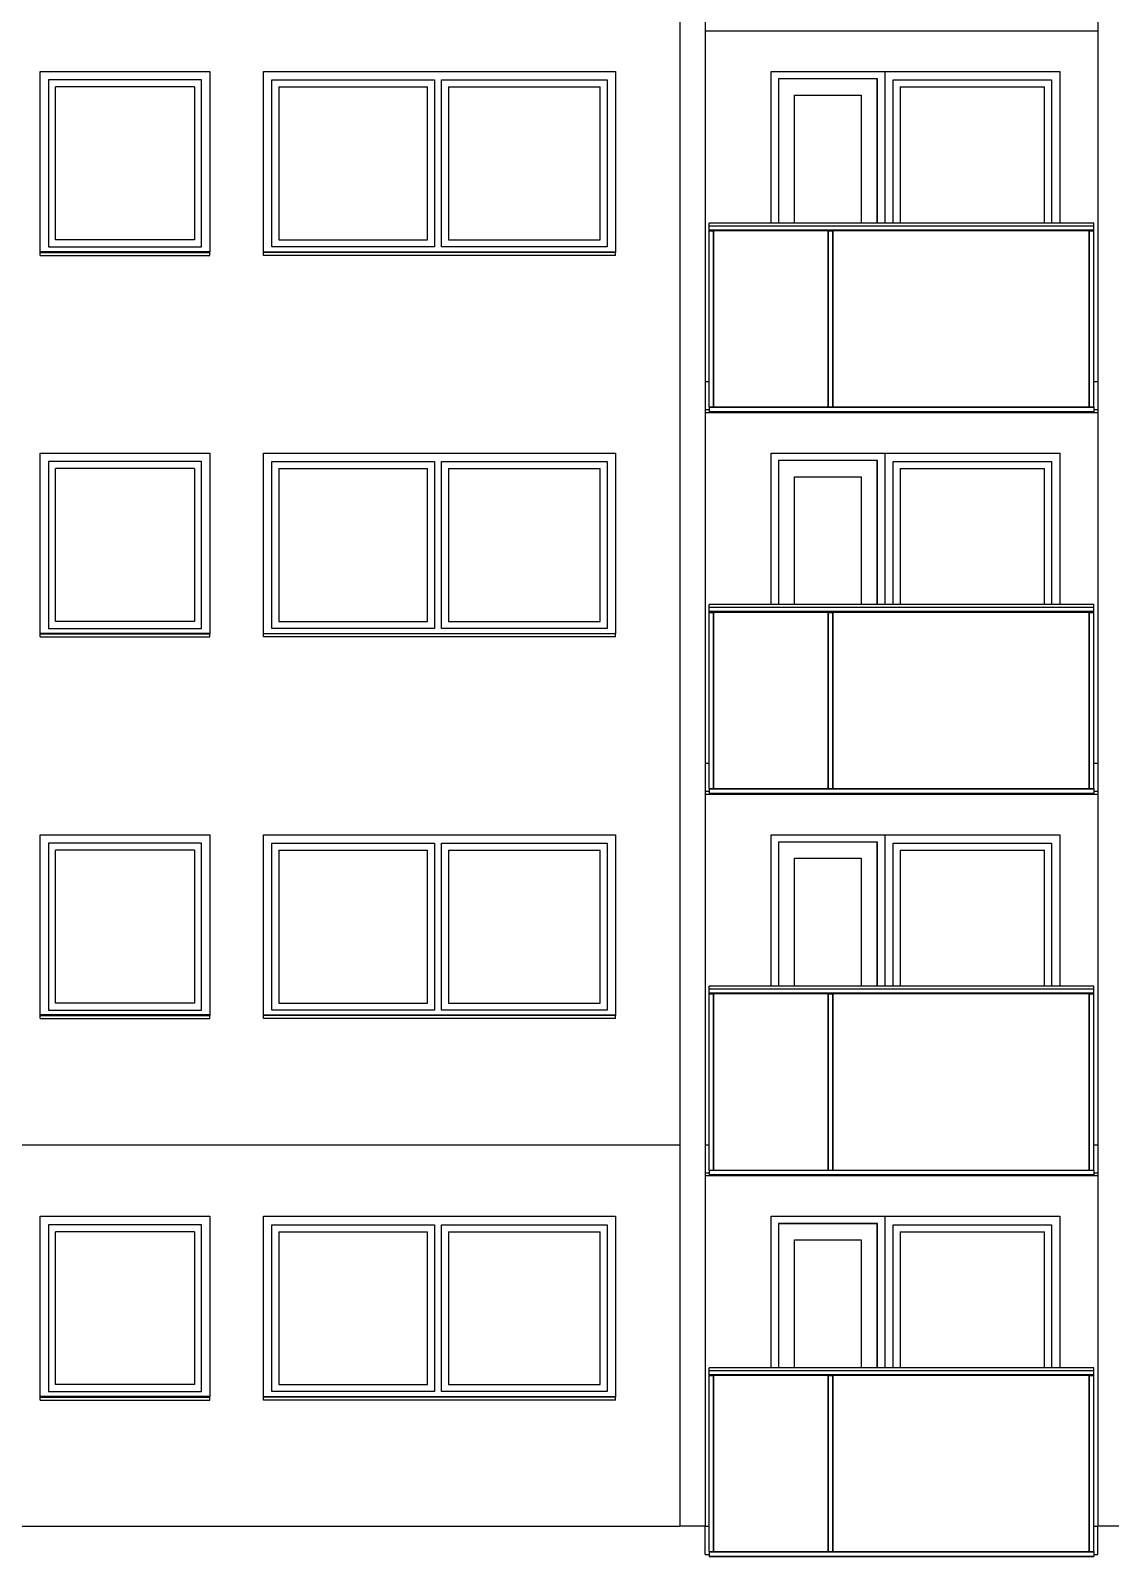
# Model space of a CAD drawing. Header units: millimetres. Extents: x 48 to 4070, y 10 to 629.
# Drawn here: x 2946.4 to 3100.4, y 107.3 to 324.8 of the extents above; entities that cross this region are included whole.
import ezdxf
from ezdxf.xclip import XClip

# ---------------------------------------------------------------- set-up
doc = ezdxf.new("R2010")
doc.units = ezdxf.units.MM
doc.header["$MEASUREMENT"] = 0
doc.header["$XCLIPFRAME"] = 0
for name, color, linetype in [('A--------P-', 7, 'Continuous'), ('A-01SC-----Ytterväggar2', 7, 'Continuous'), ('A1', 1, 'Continuous')]:
    doc.layers.add(name, color=color, linetype=linetype)

# ---------------------------------------------------------------- blocks, each defined once
blk = doc.blocks.new('Drawing_3_3', base_point=(3616.51, 55.57))
at = {"layer": 'A-01SC-----Ytterväggar2'}
for p, q in [((3038.98, 329.17), (3038.98, 274.77)), ((3042.58, 329.17), (3042.58, 274.77)), ((3098.58, 329.17), (3098.58, 274.77)), ((3038.98, 274.77), (3038.98, 220.37)), ((3042.58, 274.77), (3042.58, 220.37)), ((3098.58, 274.77), (3098.58, 220.37)), ((3038.98, 220.37), (3038.98, 165.97)), ((3042.58, 220.37), (3042.58, 165.97)), ((3098.58, 220.37), (3098.58, 165.97)), ((3038.98, 165.97), (3038.98, 111.57)), ((3042.58, 165.97), (3042.58, 111.57)), ((3098.58, 165.97), (3098.58, 111.57)), ((3042.58, 111.57), (3038.98, 111.57)), ((3102.18, 111.57), (3098.58, 111.57))]:
    blk.add_line(p, q, dxfattribs=at)
at = {"layer": 'A1'}
for p, q in [((3042.58, 324.77), (3098.58, 324.77)), ((2947.76, 318.97), (2971.96, 318.97)), ((2947.76, 293.22), (2947.76, 318.97)), ((2948.96, 317.77), (2948.96, 293.97)), ((2970.76, 317.77), (2948.96, 317.77)), ((2970.76, 293.97), (2970.76, 317.77)), ((2971.96, 318.97), (2971.96, 293.22)), ((2979.6, 293.22), (2979.6, 318.97)), ((2979.6, 318.97), (3029.8, 318.97)), ((2980.8, 293.97), (2980.8, 317.77)), ((2980.8, 317.77), (3004, 317.77)), ((3004, 317.77), (3004, 293.97)), ((3005, 293.97), (3005, 317.77)), ((3005, 317.77), (3028.6, 317.77)), ((3028.6, 317.77), (3028.6, 293.97)), ((3029.8, 318.97), (3029.8, 293.22)), ((3051.98, 297.37), (3051.98, 318.97)), ((3051.98, 318.97), (3093.18, 318.97)), ((3053.02, 317.93), (3053.02, 297.37)), ((3067.14, 317.93), (3053.02, 317.93)), ((3053.04, 317.77), (3053.02, 317.77)), ((3067.12, 317.91), (3053.04, 317.91)), ((3053.04, 317.91), (3053.04, 297.37)), ((3067.12, 297.37), (3067.12, 317.91)), ((3067.14, 317.77), (3067.12, 317.77)), ((3067.14, 297.37), (3067.14, 317.93)), ((3068.18, 318.97), (3068.18, 317.77)), ((3068.18, 317.77), (3068.18, 297.37)), ((3069.38, 297.37), (3069.38, 317.77)), ((3069.38, 317.77), (3091.98, 317.77)), ((3091.98, 317.77), (3091.98, 297.37)), ((3093.18, 318.97), (3093.18, 297.37)), ((2949.96, 294.97), (2949.96, 316.77)), ((2969.76, 316.77), (2949.96, 316.77)), ((2969.76, 316.77), (2969.76, 294.97)), ((2981.8, 316.77), (2981.8, 294.97)), ((2981.8, 316.77), (3003, 316.77)), ((3003, 294.97), (3003, 316.77)), ((3006, 316.77), (3006, 294.97)), ((3006, 316.77), (3027.6, 316.77)), ((3027.6, 294.97), (3027.6, 316.77)), ((3053.04, 316.77), (3053.02, 316.77)), ((3055.34, 315.61), (3064.82, 315.61)), ((3055.34, 297.37), (3055.34, 315.61)), ((3064.82, 315.61), (3064.82, 297.37)), ((3067.14, 316.77), (3067.12, 316.77)), ((3070.38, 316.77), (3070.38, 297.37)), ((3070.38, 316.77), (3090.98, 316.77)), ((3090.98, 297.37), (3090.98, 316.77)), ((3043.13, 297.33), (3043.13, 297.37)), ((3098.03, 297.37), (3043.13, 297.37)), ((3043.13, 297.22), (3043.13, 297.33)), ((3043.13, 297.03), (3043.13, 297.22)), ((3043.13, 296.94), (3043.13, 297.03)), ((3098.03, 296.94), (3043.13, 296.94)), ((3043.13, 296.37), (3043.13, 296.94)), ((3043.13, 296.36), (3043.13, 296.37)), ((3098.03, 296.37), (3043.13, 296.37)), ((3043.13, 296.35), (3043.13, 296.36)), ((3043.13, 296.31), (3043.13, 296.35)), ((3098.03, 296.35), (3043.13, 296.35)), ((3043.13, 296.28), (3043.13, 296.31)), ((3098.03, 296.31), (3043.13, 296.31)), ((3043.13, 296.27), (3043.13, 296.28)), ((3043.13, 296.27), (3043.15, 296.27)), ((3043.13, 271.17), (3043.13, 296.27)), ((3043.15, 296.27), (3043.17, 296.27)), ((3043.17, 296.27), (3043.79, 296.27)), ((3043.17, 271.17), (3043.17, 296.27)), ((3043.79, 296.27), (3043.82, 296.27)), ((3043.79, 271.17), (3043.79, 296.27)), ((3043.82, 296.27), (3043.83, 296.27)), ((3060.13, 296.27), (3043.83, 296.27)), ((3043.83, 271.17), (3043.83, 296.27)), ((3060.13, 296.27), (3060.15, 296.27)), ((3060.13, 271.17), (3060.13, 296.27)), ((3060.15, 296.27), (3060.17, 296.27)), ((3060.17, 296.27), (3060.79, 296.27)), ((3060.17, 271.17), (3060.17, 296.27)), ((3060.79, 296.27), (3060.82, 296.27)), ((3060.79, 271.17), (3060.79, 296.27)), ((3060.82, 296.27), (3060.83, 296.27)), ((3097.33, 296.27), (3060.83, 296.27)), ((3060.83, 271.17), (3060.83, 296.27)), ((3097.33, 296.27), (3097.34, 296.27)), ((3097.33, 271.17), (3097.33, 296.27)), ((3097.34, 296.27), (3097.37, 296.27)), ((3097.37, 296.27), (3097.99, 296.27)), ((3097.37, 271.17), (3097.37, 296.27)), ((3097.99, 296.27), (3098.02, 296.27)), ((3097.99, 271.17), (3097.99, 296.27)), ((3098.02, 296.27), (3098.03, 296.27)), ((3098.03, 297.33), (3098.03, 297.37)), ((3098.03, 297.22), (3098.03, 297.33)), ((3098.03, 297.03), (3098.03, 297.22)), ((3098.03, 296.94), (3098.03, 297.03)), ((3098.03, 296.37), (3098.03, 296.94)), ((3098.03, 296.36), (3098.03, 296.37)), ((3098.03, 296.35), (3098.03, 296.36)), ((3098.03, 296.31), (3098.03, 296.35)), ((3098.03, 296.28), (3098.03, 296.31)), ((3098.03, 296.27), (3098.03, 296.28)), ((3098.03, 271.17), (3098.03, 296.27)), ((2948.96, 293.97), (2970.76, 293.97)), ((2969.76, 294.97), (2949.96, 294.97)), ((3004, 293.97), (2980.8, 293.97)), ((2981.8, 294.97), (3003, 294.97)), ((3028.6, 293.97), (3005, 293.97)), ((3006, 294.97), (3027.6, 294.97)), ((2971.96, 293.27), (2947.76, 293.27)), ((2947.76, 293.22), (2947.76, 293.19)), ((2947.76, 293.19), (2971.96, 293.19)), ((2947.76, 292.77), (2947.76, 293.19)), ((2947.76, 292.77), (2971.96, 292.77)), ((2971.96, 293.19), (2971.96, 293.22)), ((2971.96, 292.77), (2971.96, 293.19)), ((2979.6, 293.27), (3029.8, 293.27)), ((2979.6, 293.19), (2979.6, 293.22)), ((3029.8, 293.19), (2979.6, 293.19)), ((2979.6, 292.77), (2979.6, 293.19)), ((3029.8, 292.77), (2979.6, 292.77)), ((3029.8, 293.22), (3029.8, 293.19)), ((3029.8, 292.77), (3029.8, 293.19)), ((3042.58, 274.77), (3043.13, 274.77)), ((3098.03, 274.77), (3098.58, 274.77)), ((3042.58, 270.77), (3043.13, 270.77)), ((3042.58, 270.37), (3098.58, 270.37)), ((3043.13, 271.17), (3043.13, 271.16)), ((3043.13, 271.17), (3043.15, 271.17)), ((3043.13, 271.16), (3043.13, 271.13)), ((3043.13, 271.13), (3043.13, 270.51)), ((3043.13, 271.13), (3098.03, 271.13)), ((3043.13, 270.51), (3043.13, 270.48)), ((3043.13, 270.51), (3098.03, 270.51)), ((3043.13, 270.48), (3043.13, 270.47)), ((3043.13, 270.47), (3098.03, 270.47)), ((3043.15, 271.17), (3043.17, 271.17)), ((3043.17, 271.17), (3043.79, 271.17)), ((3043.79, 271.17), (3043.82, 271.17)), ((3043.82, 271.17), (3043.83, 271.17)), ((3043.83, 271.17), (3060.13, 271.17)), ((3060.13, 271.17), (3060.15, 271.17)), ((3060.15, 271.17), (3060.17, 271.17)), ((3060.17, 271.17), (3060.79, 271.17)), ((3060.79, 271.17), (3060.82, 271.17)), ((3060.82, 271.17), (3060.83, 271.17)), ((3060.83, 271.17), (3097.33, 271.17)), ((3097.33, 271.17), (3097.34, 271.17)), ((3097.34, 271.17), (3097.37, 271.17)), ((3097.37, 271.17), (3097.99, 271.17)), ((3097.99, 271.17), (3098.02, 271.17)), ((3098.02, 271.17), (3098.03, 271.17)), ((3098.03, 271.17), (3098.03, 271.16)), ((3098.03, 271.16), (3098.03, 271.13)), ((3098.03, 271.13), (3098.03, 270.51)), ((3098.03, 270.77), (3098.58, 270.77)), ((3098.03, 270.51), (3098.03, 270.48)), ((3098.03, 270.48), (3098.03, 270.47)), ((2947.76, 264.57), (2971.96, 264.57)), ((2947.76, 238.82), (2947.76, 264.57)), ((2948.96, 263.37), (2948.96, 239.57)), ((2970.76, 263.37), (2948.96, 263.37)), ((2970.76, 239.57), (2970.76, 263.37)), ((2971.96, 264.57), (2971.96, 238.82)), ((2979.6, 238.82), (2979.6, 264.57)), ((2979.6, 264.57), (3029.8, 264.57)), ((2980.8, 239.57), (2980.8, 263.37)), ((2980.8, 263.37), (3004, 263.37)), ((3004, 263.37), (3004, 239.57)), ((3005, 239.57), (3005, 263.37)), ((3005, 263.37), (3028.6, 263.37)), ((3028.6, 263.37), (3028.6, 239.57)), ((3029.8, 264.57), (3029.8, 238.82)), ((3051.98, 242.97), (3051.98, 264.57)), ((3051.98, 264.57), (3093.18, 264.57)), ((3053.02, 263.53), (3053.02, 242.97)), ((3067.14, 263.53), (3053.02, 263.53)), ((3053.04, 263.37), (3053.02, 263.37)), ((3067.12, 263.51), (3053.04, 263.51)), ((3053.04, 263.51), (3053.04, 242.97)), ((3067.12, 242.97), (3067.12, 263.51)), ((3067.14, 263.37), (3067.12, 263.37)), ((3067.14, 242.97), (3067.14, 263.53)), ((3068.18, 264.57), (3068.18, 263.37)), ((3068.18, 263.37), (3068.18, 242.97)), ((3069.38, 242.97), (3069.38, 263.37)), ((3069.38, 263.37), (3091.98, 263.37)), ((3091.98, 263.37), (3091.98, 242.97)), ((3093.18, 264.57), (3093.18, 242.97)), ((2949.96, 240.57), (2949.96, 262.37)), ((2969.76, 262.37), (2949.96, 262.37)), ((2969.76, 262.37), (2969.76, 240.57)), ((2981.8, 262.37), (2981.8, 240.57)), ((2981.8, 262.37), (3003, 262.37)), ((3003, 240.57), (3003, 262.37)), ((3006, 262.37), (3006, 240.57)), ((3006, 262.37), (3027.6, 262.37)), ((3027.6, 240.57), (3027.6, 262.37)), ((3053.04, 262.37), (3053.02, 262.37)), ((3055.34, 261.21), (3064.82, 261.21)), ((3055.34, 242.97), (3055.34, 261.21)), ((3064.82, 261.21), (3064.82, 242.97)), ((3067.14, 262.37), (3067.12, 262.37)), ((3070.38, 262.37), (3070.38, 242.97)), ((3070.38, 262.37), (3090.98, 262.37)), ((3090.98, 242.97), (3090.98, 262.37)), ((3043.13, 242.93), (3043.13, 242.97)), ((3098.03, 242.97), (3043.13, 242.97)), ((3043.13, 242.82), (3043.13, 242.93)), ((3043.13, 242.63), (3043.13, 242.82)), ((3043.13, 242.54), (3043.13, 242.63)), ((3098.03, 242.54), (3043.13, 242.54)), ((3043.13, 241.97), (3043.13, 242.54)), ((3043.13, 241.96), (3043.13, 241.97)), ((3098.03, 241.97), (3043.13, 241.97)), ((3043.13, 241.95), (3043.13, 241.96)), ((3043.13, 241.91), (3043.13, 241.95)), ((3098.03, 241.95), (3043.13, 241.95)), ((3043.13, 241.88), (3043.13, 241.91)), ((3098.03, 241.91), (3043.13, 241.91)), ((3043.13, 241.87), (3043.13, 241.88)), ((3043.13, 241.87), (3043.15, 241.87)), ((3043.13, 216.77), (3043.13, 241.87)), ((3043.15, 241.87), (3043.17, 241.87)), ((3043.17, 241.87), (3043.79, 241.87)), ((3043.17, 216.77), (3043.17, 241.87)), ((3043.79, 241.87), (3043.82, 241.87)), ((3043.79, 216.77), (3043.79, 241.87)), ((3043.82, 241.87), (3043.83, 241.87)), ((3060.13, 241.87), (3043.83, 241.87)), ((3043.83, 216.77), (3043.83, 241.87)), ((3060.13, 241.87), (3060.15, 241.87)), ((3060.13, 216.77), (3060.13, 241.87)), ((3060.15, 241.87), (3060.17, 241.87)), ((3060.17, 241.87), (3060.79, 241.87)), ((3060.17, 216.77), (3060.17, 241.87)), ((3060.79, 241.87), (3060.82, 241.87)), ((3060.79, 216.77), (3060.79, 241.87)), ((3060.82, 241.87), (3060.83, 241.87)), ((3097.33, 241.87), (3060.83, 241.87)), ((3060.83, 216.77), (3060.83, 241.87)), ((3097.33, 241.87), (3097.34, 241.87)), ((3097.33, 216.77), (3097.33, 241.87)), ((3097.34, 241.87), (3097.37, 241.87)), ((3097.37, 241.87), (3097.99, 241.87)), ((3097.37, 216.77), (3097.37, 241.87)), ((3097.99, 241.87), (3098.02, 241.87)), ((3097.99, 216.77), (3097.99, 241.87)), ((3098.02, 241.87), (3098.03, 241.87)), ((3098.03, 242.93), (3098.03, 242.97)), ((3098.03, 242.82), (3098.03, 242.93)), ((3098.03, 242.63), (3098.03, 242.82)), ((3098.03, 242.54), (3098.03, 242.63)), ((3098.03, 241.97), (3098.03, 242.54)), ((3098.03, 241.96), (3098.03, 241.97)), ((3098.03, 241.95), (3098.03, 241.96)), ((3098.03, 241.91), (3098.03, 241.95)), ((3098.03, 241.88), (3098.03, 241.91)), ((3098.03, 241.87), (3098.03, 241.88)), ((3098.03, 216.77), (3098.03, 241.87)), ((2948.96, 239.57), (2970.76, 239.57)), ((2969.76, 240.57), (2949.96, 240.57)), ((3004, 239.57), (2980.8, 239.57)), ((2981.8, 240.57), (3003, 240.57)), ((3028.6, 239.57), (3005, 239.57)), ((3006, 240.57), (3027.6, 240.57)), ((2971.96, 238.87), (2947.76, 238.87)), ((2947.76, 238.82), (2947.76, 238.79)), ((2947.76, 238.79), (2971.96, 238.79)), ((2947.76, 238.37), (2947.76, 238.79)), ((2947.76, 238.37), (2971.96, 238.37)), ((2971.96, 238.79), (2971.96, 238.82)), ((2971.96, 238.37), (2971.96, 238.79)), ((2979.6, 238.87), (3029.8, 238.87)), ((2979.6, 238.79), (2979.6, 238.82)), ((3029.8, 238.79), (2979.6, 238.79)), ((2979.6, 238.37), (2979.6, 238.79)), ((3029.8, 238.37), (2979.6, 238.37)), ((3029.8, 238.82), (3029.8, 238.79)), ((3029.8, 238.37), (3029.8, 238.79)), ((3042.58, 220.37), (3043.13, 220.37)), ((3098.03, 220.37), (3098.58, 220.37)), ((3042.58, 216.37), (3043.13, 216.37)), ((3042.58, 215.97), (3098.58, 215.97)), ((3043.13, 216.77), (3043.13, 216.76)), ((3043.13, 216.77), (3043.15, 216.77)), ((3043.13, 216.76), (3043.13, 216.73)), ((3043.13, 216.73), (3043.13, 216.11)), ((3043.13, 216.73), (3098.03, 216.73)), ((3043.13, 216.11), (3043.13, 216.08)), ((3043.13, 216.11), (3098.03, 216.11)), ((3043.13, 216.08), (3043.13, 216.07)), ((3043.13, 216.07), (3098.03, 216.07)), ((3043.15, 216.77), (3043.17, 216.77)), ((3043.17, 216.77), (3043.79, 216.77)), ((3043.79, 216.77), (3043.82, 216.77)), ((3043.82, 216.77), (3043.83, 216.77)), ((3043.83, 216.77), (3060.13, 216.77)), ((3060.13, 216.77), (3060.15, 216.77)), ((3060.15, 216.77), (3060.17, 216.77)), ((3060.17, 216.77), (3060.79, 216.77)), ((3060.79, 216.77), (3060.82, 216.77)), ((3060.82, 216.77), (3060.83, 216.77)), ((3060.83, 216.77), (3097.33, 216.77)), ((3097.33, 216.77), (3097.34, 216.77)), ((3097.34, 216.77), (3097.37, 216.77)), ((3097.37, 216.77), (3097.99, 216.77)), ((3097.99, 216.77), (3098.02, 216.77)), ((3098.02, 216.77), (3098.03, 216.77)), ((3098.03, 216.77), (3098.03, 216.76)), ((3098.03, 216.76), (3098.03, 216.73)), ((3098.03, 216.73), (3098.03, 216.11)), ((3098.03, 216.37), (3098.58, 216.37)), ((3098.03, 216.11), (3098.03, 216.08)), ((3098.03, 216.08), (3098.03, 216.07)), ((2947.76, 210.17), (2971.96, 210.17)), ((2947.76, 184.42), (2947.76, 210.17)), ((2948.96, 208.97), (2948.96, 185.17)), ((2970.76, 208.97), (2948.96, 208.97)), ((2970.76, 185.17), (2970.76, 208.97)), ((2971.96, 210.17), (2971.96, 184.42)), ((2979.6, 184.42), (2979.6, 210.17)), ((2979.6, 210.17), (3029.8, 210.17)), ((2980.8, 185.17), (2980.8, 208.97)), ((2980.8, 208.97), (3004, 208.97)), ((3004, 208.97), (3004, 185.17)), ((3005, 185.17), (3005, 208.97)), ((3005, 208.97), (3028.6, 208.97)), ((3028.6, 208.97), (3028.6, 185.17)), ((3029.8, 210.17), (3029.8, 184.42)), ((3051.98, 188.57), (3051.98, 210.17)), ((3051.98, 210.17), (3093.18, 210.17)), ((3053.02, 209.13), (3053.02, 188.57)), ((3067.14, 209.13), (3053.02, 209.13)), ((3053.04, 208.97), (3053.02, 208.97)), ((3067.12, 209.11), (3053.04, 209.11)), ((3053.04, 209.11), (3053.04, 188.57)), ((3067.12, 188.57), (3067.12, 209.11)), ((3067.14, 208.97), (3067.12, 208.97)), ((3067.14, 188.57), (3067.14, 209.13)), ((3068.18, 210.17), (3068.18, 208.97)), ((3068.18, 208.97), (3068.18, 188.57)), ((3069.38, 188.57), (3069.38, 208.97)), ((3069.38, 208.97), (3091.98, 208.97)), ((3091.98, 208.97), (3091.98, 188.57)), ((3093.18, 210.17), (3093.18, 188.57)), ((2949.96, 186.17), (2949.96, 207.97)), ((2969.76, 207.97), (2949.96, 207.97)), ((2969.76, 207.97), (2969.76, 186.17)), ((2981.8, 207.97), (2981.8, 186.17)), ((2981.8, 207.97), (3003, 207.97)), ((3003, 186.17), (3003, 207.97)), ((3006, 207.97), (3006, 186.17)), ((3006, 207.97), (3027.6, 207.97)), ((3027.6, 186.17), (3027.6, 207.97)), ((3053.04, 207.97), (3053.02, 207.97)), ((3055.34, 206.81), (3064.82, 206.81)), ((3055.34, 188.57), (3055.34, 206.81)), ((3064.82, 206.81), (3064.82, 188.57)), ((3067.14, 207.97), (3067.12, 207.97)), ((3070.38, 207.97), (3070.38, 188.57)), ((3070.38, 207.97), (3090.98, 207.97)), ((3090.98, 188.57), (3090.98, 207.97)), ((3043.13, 188.53), (3043.13, 188.57)), ((3098.03, 188.57), (3043.13, 188.57)), ((3043.13, 188.42), (3043.13, 188.53)), ((3043.13, 188.23), (3043.13, 188.42)), ((3043.13, 188.14), (3043.13, 188.23)), ((3098.03, 188.14), (3043.13, 188.14)), ((3043.13, 187.57), (3043.13, 188.14)), ((3043.13, 187.56), (3043.13, 187.57)), ((3098.03, 187.57), (3043.13, 187.57)), ((3043.13, 187.55), (3043.13, 187.56)), ((3043.13, 187.51), (3043.13, 187.55)), ((3098.03, 187.55), (3043.13, 187.55)), ((3043.13, 187.48), (3043.13, 187.51)), ((3098.03, 187.51), (3043.13, 187.51)), ((3043.13, 187.47), (3043.13, 187.48)), ((3043.13, 187.47), (3043.15, 187.47)), ((3043.13, 162.37), (3043.13, 187.47)), ((3043.15, 187.47), (3043.17, 187.47)), ((3043.17, 187.47), (3043.79, 187.47)), ((3043.17, 162.37), (3043.17, 187.47)), ((3043.79, 187.47), (3043.82, 187.47)), ((3043.79, 162.37), (3043.79, 187.47)), ((3043.82, 187.47), (3043.83, 187.47)), ((3060.13, 187.47), (3043.83, 187.47)), ((3043.83, 162.37), (3043.83, 187.47)), ((3060.13, 187.47), (3060.15, 187.47)), ((3060.13, 162.37), (3060.13, 187.47)), ((3060.15, 187.47), (3060.17, 187.47)), ((3060.17, 187.47), (3060.79, 187.47)), ((3060.17, 162.37), (3060.17, 187.47)), ((3060.79, 187.47), (3060.82, 187.47)), ((3060.79, 162.37), (3060.79, 187.47)), ((3060.82, 187.47), (3060.83, 187.47)), ((3097.33, 187.47), (3060.83, 187.47)), ((3060.83, 162.37), (3060.83, 187.47)), ((3097.33, 187.47), (3097.34, 187.47)), ((3097.33, 162.37), (3097.33, 187.47)), ((3097.34, 187.47), (3097.37, 187.47)), ((3097.37, 187.47), (3097.99, 187.47)), ((3097.37, 162.37), (3097.37, 187.47)), ((3097.99, 187.47), (3098.02, 187.47)), ((3097.99, 162.37), (3097.99, 187.47)), ((3098.02, 187.47), (3098.03, 187.47)), ((3098.03, 188.53), (3098.03, 188.57)), ((3098.03, 188.42), (3098.03, 188.53)), ((3098.03, 188.23), (3098.03, 188.42)), ((3098.03, 188.14), (3098.03, 188.23)), ((3098.03, 187.57), (3098.03, 188.14)), ((3098.03, 187.56), (3098.03, 187.57)), ((3098.03, 187.55), (3098.03, 187.56)), ((3098.03, 187.51), (3098.03, 187.55)), ((3098.03, 187.48), (3098.03, 187.51)), ((3098.03, 187.47), (3098.03, 187.48)), ((3098.03, 162.37), (3098.03, 187.47)), ((2948.96, 185.17), (2970.76, 185.17)), ((2969.76, 186.17), (2949.96, 186.17)), ((3004, 185.17), (2980.8, 185.17)), ((2981.8, 186.17), (3003, 186.17)), ((3028.6, 185.17), (3005, 185.17)), ((3006, 186.17), (3027.6, 186.17)), ((2971.96, 184.47), (2947.76, 184.47)), ((2947.76, 184.42), (2947.76, 184.39)), ((2947.76, 184.39), (2971.96, 184.39)), ((2947.76, 183.97), (2947.76, 184.39)), ((2947.76, 183.97), (2971.96, 183.97)), ((2971.96, 184.39), (2971.96, 184.42)), ((2971.96, 183.97), (2971.96, 184.39)), ((2979.6, 184.47), (3029.8, 184.47)), ((2979.6, 184.39), (2979.6, 184.42)), ((3029.8, 184.39), (2979.6, 184.39)), ((2979.6, 183.97), (2979.6, 184.39)), ((3029.8, 183.97), (2979.6, 183.97)), ((3029.8, 184.42), (3029.8, 184.39)), ((3029.8, 183.97), (3029.8, 184.39)), ((2944.98, 165.97), (3038.98, 165.97)), ((3042.58, 165.97), (3043.13, 165.97)), ((3098.03, 165.97), (3098.58, 165.97)), ((3042.58, 161.97), (3043.13, 161.97)), ((3042.58, 161.57), (3098.58, 161.57)), ((3043.13, 162.37), (3043.13, 162.36)), ((3043.13, 162.37), (3043.15, 162.37)), ((3043.13, 162.36), (3043.13, 162.33)), ((3043.13, 162.33), (3043.13, 161.71)), ((3043.13, 162.33), (3098.03, 162.33)), ((3043.13, 161.71), (3043.13, 161.68)), ((3043.13, 161.71), (3098.03, 161.71)), ((3043.13, 161.68), (3043.13, 161.67)), ((3043.13, 161.67), (3098.03, 161.67)), ((3043.15, 162.37), (3043.17, 162.37)), ((3043.17, 162.37), (3043.79, 162.37)), ((3043.79, 162.37), (3043.82, 162.37)), ((3043.82, 162.37), (3043.83, 162.37)), ((3043.83, 162.37), (3060.13, 162.37)), ((3060.13, 162.37), (3060.15, 162.37)), ((3060.15, 162.37), (3060.17, 162.37)), ((3060.17, 162.37), (3060.79, 162.37)), ((3060.79, 162.37), (3060.82, 162.37)), ((3060.82, 162.37), (3060.83, 162.37)), ((3060.83, 162.37), (3097.33, 162.37)), ((3097.33, 162.37), (3097.34, 162.37)), ((3097.34, 162.37), (3097.37, 162.37)), ((3097.37, 162.37), (3097.99, 162.37)), ((3097.99, 162.37), (3098.02, 162.37)), ((3098.02, 162.37), (3098.03, 162.37)), ((3098.03, 162.37), (3098.03, 162.36)), ((3098.03, 162.36), (3098.03, 162.33)), ((3098.03, 162.33), (3098.03, 161.71)), ((3098.03, 161.97), (3098.58, 161.97)), ((3098.03, 161.71), (3098.03, 161.68)), ((3098.03, 161.68), (3098.03, 161.67)), ((2947.76, 155.77), (2971.96, 155.77)), ((2947.76, 130.02), (2947.76, 155.77)), ((2948.96, 154.57), (2948.96, 130.77)), ((2970.76, 154.57), (2948.96, 154.57)), ((2970.76, 130.77), (2970.76, 154.57)), ((2971.96, 155.77), (2971.96, 130.02)), ((2979.6, 130.02), (2979.6, 155.77)), ((2979.6, 155.77), (3029.8, 155.77)), ((2980.8, 130.77), (2980.8, 154.57)), ((2980.8, 154.57), (3004, 154.57)), ((3004, 154.57), (3004, 130.77)), ((3005, 130.77), (3005, 154.57)), ((3005, 154.57), (3028.6, 154.57)), ((3028.6, 154.57), (3028.6, 130.77)), ((3029.8, 155.77), (3029.8, 130.02)), ((3051.98, 155.77), (3093.18, 155.77)), ((3051.98, 134.17), (3051.98, 155.77)), ((3053.02, 154.73), (3053.02, 134.17)), ((3067.14, 154.73), (3053.02, 154.73)), ((3053.04, 154.57), (3053.02, 154.57)), ((3067.12, 154.71), (3053.04, 154.71)), ((3053.04, 154.71), (3053.04, 134.17)), ((3067.12, 134.17), (3067.12, 154.71)), ((3067.14, 154.57), (3067.12, 154.57)), ((3067.14, 134.17), (3067.14, 154.73)), ((3068.18, 155.77), (3068.18, 154.57)), ((3068.18, 154.57), (3068.18, 134.17)), ((3069.38, 134.17), (3069.38, 154.57)), ((3069.38, 154.57), (3091.98, 154.57)), ((3091.98, 154.57), (3091.98, 134.17)), ((3093.18, 155.77), (3093.18, 134.17)), ((2949.96, 131.77), (2949.96, 153.57)), ((2969.76, 153.57), (2949.96, 153.57)), ((2969.76, 153.57), (2969.76, 131.77)), ((2981.8, 153.57), (2981.8, 131.77)), ((2981.8, 153.57), (3003, 153.57)), ((3003, 131.77), (3003, 153.57)), ((3006, 153.57), (3006, 131.77)), ((3006, 153.57), (3027.6, 153.57)), ((3027.6, 131.77), (3027.6, 153.57)), ((3053.04, 153.57), (3053.02, 153.57)), ((3055.34, 152.41), (3064.82, 152.41)), ((3055.34, 134.17), (3055.34, 152.41)), ((3064.82, 152.41), (3064.82, 134.17)), ((3067.14, 153.57), (3067.12, 153.57)), ((3070.38, 153.57), (3070.38, 134.17)), ((3070.38, 153.57), (3090.98, 153.57)), ((3090.98, 134.17), (3090.98, 153.57)), ((3043.13, 134.13), (3043.13, 134.17)), ((3098.03, 134.17), (3043.13, 134.17)), ((3043.13, 134.02), (3043.13, 134.13)), ((3043.13, 133.83), (3043.13, 134.02)), ((3043.13, 133.74), (3043.13, 133.83)), ((3098.03, 133.74), (3043.13, 133.74)), ((3043.13, 133.17), (3043.13, 133.74)), ((3043.13, 133.16), (3043.13, 133.17)), ((3098.03, 133.17), (3043.13, 133.17)), ((3043.13, 133.15), (3043.13, 133.16)), ((3043.13, 133.11), (3043.13, 133.15)), ((3098.03, 133.15), (3043.13, 133.15)), ((3043.13, 133.08), (3043.13, 133.11)), ((3098.03, 133.11), (3043.13, 133.11)), ((3043.13, 133.07), (3043.13, 133.08)), ((3043.13, 133.07), (3043.15, 133.07)), ((3043.13, 107.97), (3043.13, 133.07)), ((3043.15, 133.07), (3043.17, 133.07)), ((3043.17, 133.07), (3043.79, 133.07)), ((3043.17, 107.97), (3043.17, 133.07)), ((3043.79, 133.07), (3043.82, 133.07)), ((3043.79, 107.97), (3043.79, 133.07)), ((3043.82, 133.07), (3043.83, 133.07)), ((3060.13, 133.07), (3043.83, 133.07)), ((3043.83, 107.97), (3043.83, 133.07)), ((3060.13, 133.07), (3060.15, 133.07)), ((3060.13, 107.97), (3060.13, 133.07)), ((3060.15, 133.07), (3060.17, 133.07)), ((3060.17, 133.07), (3060.79, 133.07)), ((3060.17, 107.97), (3060.17, 133.07)), ((3060.79, 133.07), (3060.82, 133.07)), ((3060.79, 107.97), (3060.79, 133.07)), ((3060.82, 133.07), (3060.83, 133.07)), ((3097.33, 133.07), (3060.83, 133.07)), ((3060.83, 107.97), (3060.83, 133.07)), ((3097.33, 133.07), (3097.34, 133.07)), ((3097.33, 107.97), (3097.33, 133.07)), ((3097.34, 133.07), (3097.37, 133.07)), ((3097.37, 133.07), (3097.99, 133.07)), ((3097.37, 107.97), (3097.37, 133.07)), ((3097.99, 133.07), (3098.02, 133.07)), ((3097.99, 107.97), (3097.99, 133.07)), ((3098.02, 133.07), (3098.03, 133.07)), ((3098.03, 134.13), (3098.03, 134.17)), ((3098.03, 134.02), (3098.03, 134.13)), ((3098.03, 133.83), (3098.03, 134.02)), ((3098.03, 133.74), (3098.03, 133.83)), ((3098.03, 133.17), (3098.03, 133.74)), ((3098.03, 133.16), (3098.03, 133.17)), ((3098.03, 133.15), (3098.03, 133.16)), ((3098.03, 133.11), (3098.03, 133.15)), ((3098.03, 133.08), (3098.03, 133.11)), ((3098.03, 133.07), (3098.03, 133.08)), ((3098.03, 107.97), (3098.03, 133.07)), ((2948.96, 130.77), (2970.76, 130.77)), ((2969.76, 131.77), (2949.96, 131.77)), ((3004, 130.77), (2980.8, 130.77)), ((2981.8, 131.77), (3003, 131.77)), ((3028.6, 130.77), (3005, 130.77)), ((3006, 131.77), (3027.6, 131.77)), ((2971.96, 130.07), (2947.76, 130.07)), ((2947.76, 130.02), (2947.76, 129.99)), ((2947.76, 129.99), (2971.96, 129.99)), ((2947.76, 129.57), (2947.76, 129.99)), ((2947.76, 129.57), (2971.96, 129.57)), ((2971.96, 129.99), (2971.96, 130.02)), ((2971.96, 129.57), (2971.96, 129.99)), ((2979.6, 130.07), (3029.8, 130.07)), ((2979.6, 129.99), (2979.6, 130.02)), ((3029.8, 129.99), (2979.6, 129.99)), ((2979.6, 129.57), (2979.6, 129.99)), ((3029.8, 129.57), (2979.6, 129.57)), ((3029.8, 130.02), (3029.8, 129.99)), ((3029.8, 129.57), (3029.8, 129.99)), ((2944.98, 111.57), (3038.98, 111.57)), ((3042.58, 111.57), (3043.13, 111.57)), ((3042.58, 107.57), (3042.58, 111.57)), ((3098.03, 111.57), (3098.58, 111.57)), ((3098.58, 107.57), (3098.58, 111.57)), ((3042.58, 107.57), (3043.13, 107.57)), ((3043.13, 107.97), (3043.13, 107.96)), ((3043.13, 107.97), (3043.15, 107.97)), ((3043.13, 107.96), (3043.13, 107.93)), ((3043.13, 107.93), (3043.13, 107.31)), ((3043.13, 107.93), (3098.03, 107.93)), ((3043.13, 107.31), (3043.13, 107.28)), ((3043.13, 107.31), (3098.03, 107.31)), ((3043.13, 107.28), (3043.13, 107.27)), ((3043.13, 107.27), (3098.03, 107.27)), ((3043.15, 107.97), (3043.17, 107.97)), ((3043.17, 107.97), (3043.79, 107.97)), ((3043.79, 107.97), (3043.82, 107.97)), ((3043.82, 107.97), (3043.83, 107.97)), ((3043.83, 107.97), (3060.13, 107.97)), ((3060.13, 107.97), (3060.15, 107.97)), ((3060.15, 107.97), (3060.17, 107.97)), ((3060.17, 107.97), (3060.79, 107.97)), ((3060.79, 107.97), (3060.82, 107.97)), ((3060.82, 107.97), (3060.83, 107.97)), ((3060.83, 107.97), (3097.33, 107.97)), ((3097.33, 107.97), (3097.34, 107.97)), ((3097.34, 107.97), (3097.37, 107.97)), ((3097.37, 107.97), (3097.99, 107.97)), ((3097.99, 107.97), (3098.02, 107.97)), ((3098.02, 107.97), (3098.03, 107.97)), ((3098.03, 107.97), (3098.03, 107.96)), ((3098.03, 107.96), (3098.03, 107.93)), ((3098.03, 107.93), (3098.03, 107.31)), ((3098.03, 107.57), (3098.58, 107.57)), ((3098.03, 107.31), (3098.03, 107.28)), ((3098.03, 107.28), (3098.03, 107.27))]:
    blk.add_line(p, q, dxfattribs=at)

msp = doc.modelspace()

# ---------------------------------------------------------------- block references
at = {"layer": 'A--------P-'}
ref = msp.add_blockref('Drawing_3_3', (3616.51, 55.57), dxfattribs=at)
XClip(ref).set_block_clipping_path([(2073.1828073642, 30.3893906688), (3620.7828073642, 629.1207956122)])

doc.saveas('drawing.dxf')
